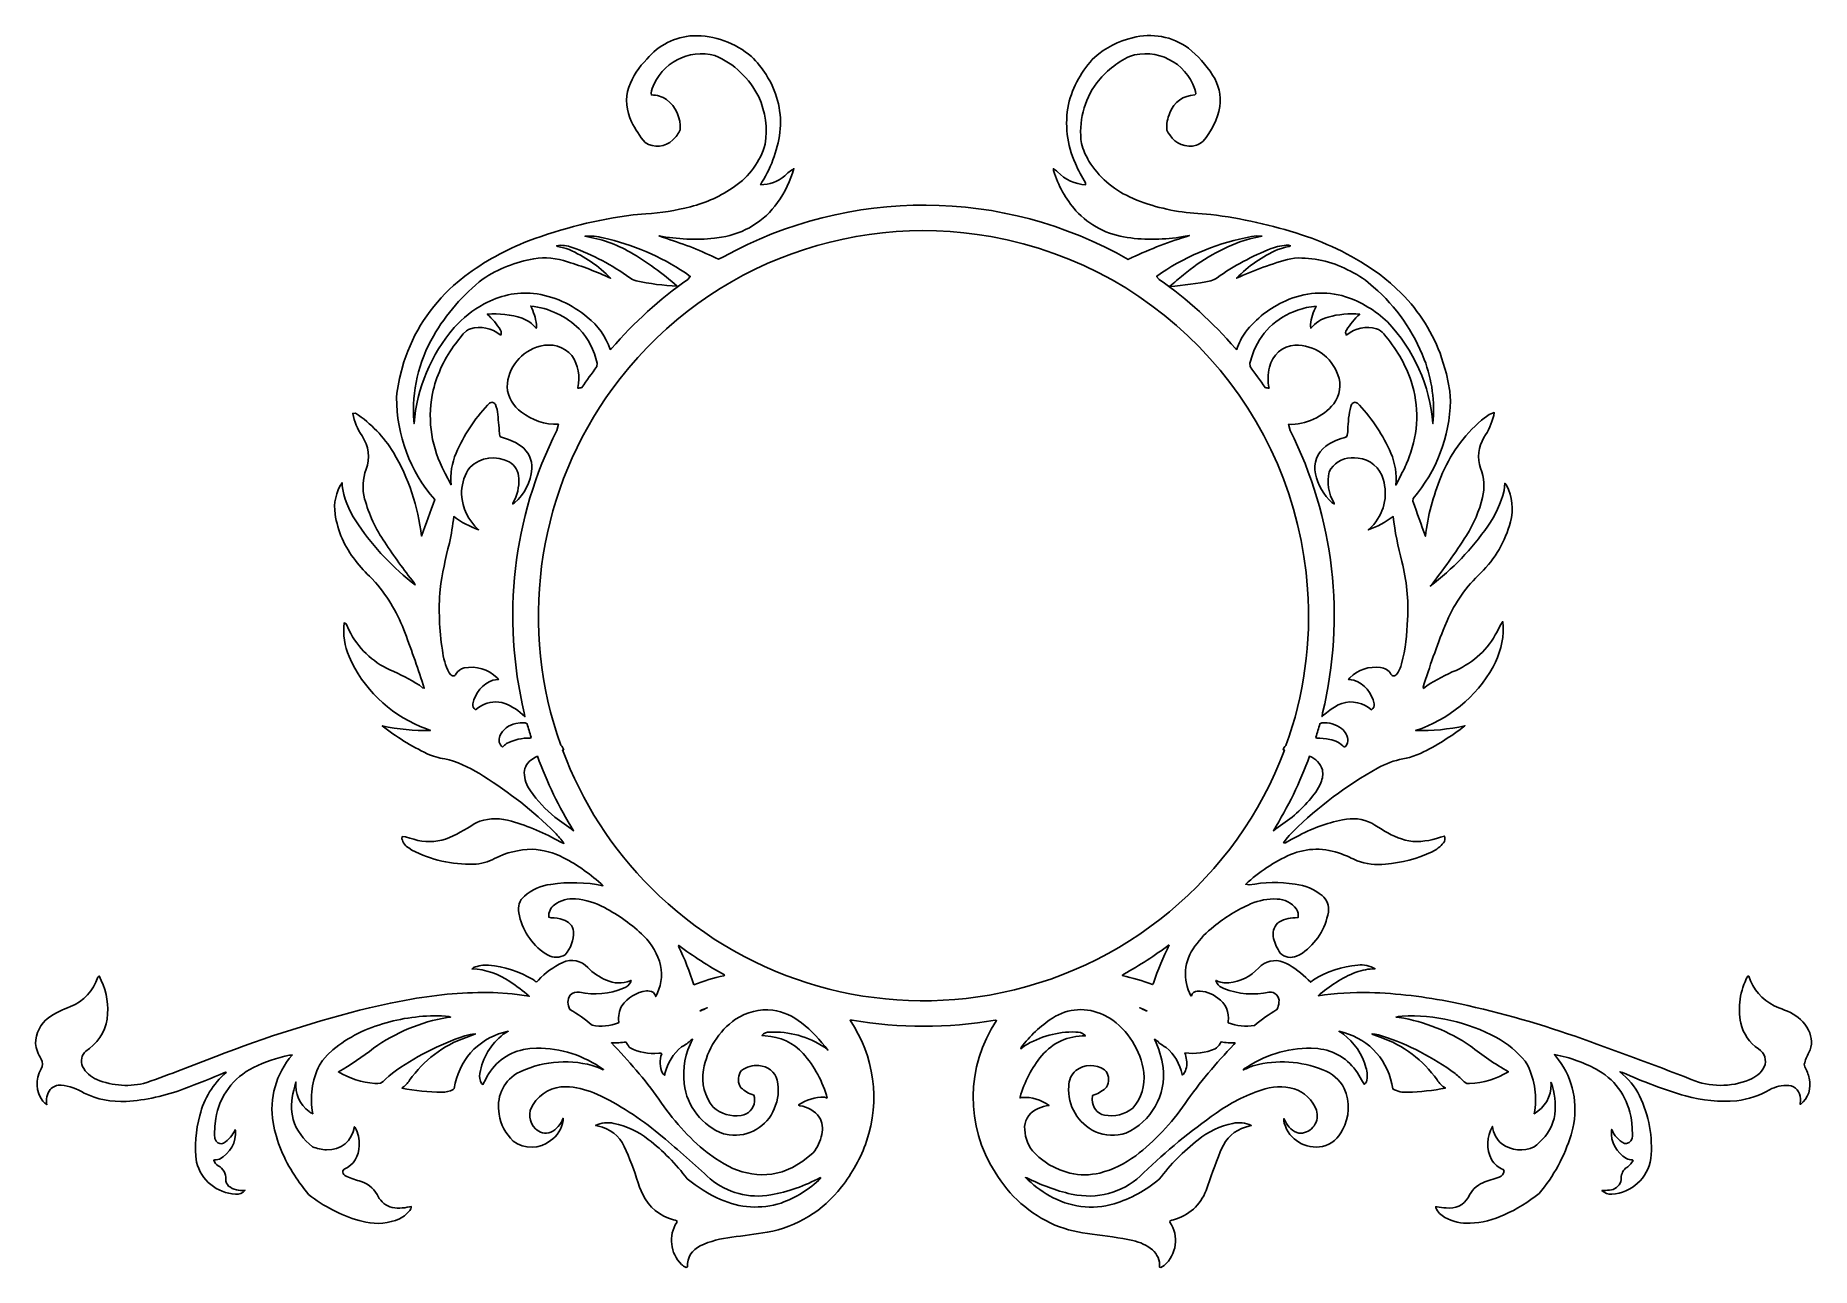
# Model space of a CAD drawing. Extents: x 0.9 to 18.2, y 0.3 to 12.3.
import ezdxf

# ---------------------------------------------------------------- set-up
doc = ezdxf.new("R2010")
doc.units = 0
doc.linetypes.add('0', pattern=[0])
doc.layers.add('1', color=7, linetype='0')

msp = doc.modelspace()

# ---------------------------------------------------------------- linework, layer by layer
at = {"layer": '1'}
for points in [[(18.136084, 2.704803, 0.138369), (17.939188, 2.841232), (17.911169, 2.853195), (17.882952, 2.865326, -0.210958), (17.607508, 3.126389), (17.59001, 3.172104), (17.579763, 3.171463, 0.176863), (17.511839, 2.715073, 0.190612), (17.68408, 2.463318, -0.381125), (17.740259, 2.287552, -0.17473), (17.595369, 2.162201, -0.196532), (17.030165, 2.165939, 0.007765), (15.898481, 2.586609, 0.032596), (14.702349, 2.91803, 0.043615), (13.896749, 3.012955, 0.04248), (13.39657, 2.980667, -0.088588), (13.764742, 3.210876, -0.079891), (13.951143, 3.244354, 0.165597), (13.782202, 3.279663, 0.117765), (13.350435, 3.135925), (13.335459, 3.124146), (13.324411, 3.113235, 0.05983), (13.113035, 3.283142), (13.087, 3.296127, 0.302187), (12.842123, 3.275864), (12.816095, 3.251587, -0.180289), (12.527239, 3.107315, -0.152485), (12.402479, 3.131302), (12.400251, 3.127319, 0.236582), (12.459051, 3.062225), (12.477777, 3.052612, 0.150937), (12.918547, 3.016556, -0.501912), (13.014273, 2.91803, -0.110814), (12.994169, 2.846268, 0.046753), (12.776899, 2.692474, -0.139559), (12.521013, 2.719177), (12.520201, 2.73027, 0.294492), (12.417521, 2.958496, 0.187272), (12.219328, 3.026642, 0.306095), (12.161772, 2.981979), (12.156439, 2.980042, -0.294444), (12.196684, 3.465042, -0.07901), (12.380449, 3.655289, -0.071315), (12.738749, 3.876099, -0.112381), (12.995607, 3.923813, -0.234441), (13.183859, 3.82486, -0.189056), (13.201212, 3.743164), (13.171328, 3.739716, 0.173058), (13.000814, 3.686951, 0.275552), (12.962744, 3.540298, 0.095464), (13.02733, 3.397614, 0.318794), (13.185308, 3.367767), (13.214029, 3.380234), (13.242659, 3.396606, 0.198467), (13.495447, 3.795929, 0.270631), (13.434603, 3.957123, 0.140043), (13.171331, 4.068619, 0.082933), (12.722792, 4.060928), (12.69034, 4.068115, -0.083697), (13.127035, 4.356567, -0.197139), (13.623621, 4.362335, -0.023769), (13.775156, 4.297104, 0.119144), (14.05052, 4.264694, 0.092791), (14.505434, 4.384644, 0.116181), (14.616514, 4.470322, 0.258269), (14.626566, 4.536575), (14.586855, 4.526123, -0.119945), (14.280615, 4.488983, -0.096884), (14.010687, 4.606491), (13.980818, 4.624542), (13.949671, 4.643433, 0.184982), (13.671679, 4.701447), (13.634584, 4.696381, 0.074615), (13.18508, 4.5298), (13.131811, 4.502151), (13.076944, 4.47261), (13.058928, 4.472305), (13.083853, 4.505341), (13.115248, 4.542068), (13.152548, 4.581955, -0.067043), (13.975412, 5.198639, -0.081747), (14.221972, 5.289627), (14.253717, 5.294693), (14.287111, 5.302826), (14.32184, 5.313751), (14.357599, 5.327103), (14.394083, 5.34256, 0.052444), (14.825407, 5.611588, -0.061766), (14.345613, 5.564713, 0.188643), (15.098982, 6.185089, 0.132222), (15.198751, 6.574249), (15.193316, 6.625809), (15.169004, 6.587891), (15.138239, 6.52655, -0.169446), (14.739531, 6.151398, 0.044494), (14.453905, 6.000305), (14.422823, 5.975403), (14.417891, 5.98613, -0.01813), (14.628405, 6.580261), (14.651999, 6.633194, -0.105791), (14.980909, 7.100632, 0.131443), (15.269163, 7.596512, 0.190969), (15.230345, 7.954529), (15.213381, 7.974197), (15.211611, 7.93924), (15.206343, 7.902405, -0.097926), (15.047773, 7.555511, -0.0772), (14.488604, 6.971909, 0.028778), (14.839762, 7.465012, 0.079295), (14.997698, 7.836044, 0.15421), (14.977091, 8.119537, -0.228795), (15.011103, 8.419022, 0.080353), (15.106359, 8.632523), (15.110964, 8.662659), (15.062304, 8.642624), (14.988127, 8.587555, 0.122536), (14.591906, 8.034683, 0.068431), (14.4405, 7.457642, -0.000016), (14.319155, 7.798264), (14.322004, 7.826813, 0.173477), (14.684347, 8.775742), (14.683298, 8.819229), (14.67893, 8.870102), (14.645361, 9.038452), (14.59894, 9.19548, 0.1135), (14.20537, 9.825562), (14.100634, 9.923386), (13.989317, 10.012787, 0.079013), (13.233313, 10.394608, 0.047551), (12.350565, 10.591705), (12.224791, 10.600677, -0.077456), (11.631269, 10.731903), (11.558607, 10.764511, -0.148609), (11.164347, 11.111298, -0.064131), (11.090582, 11.283371, -0.196823), (11.239527, 11.873642, -0.111835), (11.558645, 12.132278, -0.410858), (12.196001, 11.812469), (12.201303, 11.789627), (12.203852, 11.768845), (12.194544, 11.755966, 0.308832), (11.951963, 11.582153, 0.129598), (11.923025, 11.412872), (11.93643, 11.388718), (11.950819, 11.366821, 0.331721), (12.209795, 11.2659, 0.121991), (12.275408, 11.306198, 0.130503), (12.439497, 11.643082, 0.18054), (12.367777, 11.950012, 0.075701), (12.132494, 12.213089, 0.226187), (11.588797, 12.3134, 0.119165), (11.219625, 12.124466, 0.1365), (10.964247, 11.664597, 0.157526), (11.03163, 11.090103, 0.037617), (11.131807, 10.899185), (11.131933, 10.881897, -0.198802), (10.858629, 11.007233, 0.071933), (10.81867, 11.036987), (10.819155, 11.019501, 0.104651), (11.037455, 10.628036, 0.17215), (11.53747, 10.367249, 0.077083), (12.080538, 10.376266), (12.142778, 10.385986, 0.037396), (11.580935, 10.171448, 0.000254), (11.546148, 10.154266, 0.262507), (7.604914, 10.178467), (7.55583, 10.155624, 0.040525), (7.051561, 10.356522), (7.00131, 10.373154), (6.977541, 10.383484, 0.069599), (7.516367, 10.359909), (7.585093, 10.370377, 0.200279), (8.131449, 10.707214, 0.081197), (8.291365, 11.038849, 0.06996), (8.201067, 10.967361, -0.17392), (7.965361, 10.881607), (7.977747, 10.907013, 0.11824), (8.15774, 11.427139, 0.163403), (8.019121, 11.954208, 0.0552), (7.878698, 12.130127, 0.183332), (7.309443, 12.333282, 0.210571), (6.85924, 12.106293, 0.108244), (6.681959, 11.833054, 0.19585), (6.710039, 11.494965, 0.075218), (6.843275, 11.293427, 0.361559), (7.11035, 11.317764, 0.101886), (7.183561, 11.41806, 0.243697), (7.050714, 11.711914, 0.15612), (6.902456, 11.756042), (6.901297, 11.774033), (6.904558, 11.79538), (6.910582, 11.818695, -0.389623), (7.521509, 12.141129, -0.177331), (7.948061, 11.736435, -0.143681), (8.011976, 11.275787, -0.168402), (7.712202, 10.863724, -0.092701), (7.283102, 10.667862, -0.047935), (6.84749, 10.598175), (6.724707, 10.587646, 0.05845), (5.705244, 10.334061, 0.069651), (5.08589, 9.990326), (4.976198, 9.898788, 0.135073), (4.492548, 9.155701), (4.449379, 8.995758), (4.423389, 8.85051), (4.420998, 8.808044, 0.182598), (4.791983, 7.816208, -0.006077), (4.663149, 7.458832, 0.105983), (4.390095, 8.272858, 0.110682), (4.022421, 8.655869), (3.994764, 8.654739, 0.10755), (4.084728, 8.434937, -0.243563), (4.124683, 8.109863, 0.156076), (4.109869, 7.822952, 0.083912), (4.306107, 7.398438, 0.021562), (4.591261, 7.004318), (4.601458, 6.983429, -0.077701), (4.049065, 7.567459, -0.100664), (3.896761, 7.911819), (3.892365, 7.948212), (3.890089, 7.97876, 0.185256), (3.822386, 7.673386, 0.132754), (4.020498, 7.221237, 0.042313), (4.177107, 7.048111), (4.216427, 7.007492, -0.087363), (4.504007, 6.513763, -0.012058), (4.690413, 5.976257), (4.674383, 5.981781), (4.642958, 6.006058, 0.038741), (4.355841, 6.156067, -0.170851), (3.958834, 6.541016), (3.928436, 6.603897), (3.909611, 6.613342, 0.127111), (3.959541, 6.284607), (3.984249, 6.227844, 0.190125), (4.710691, 5.582077), (4.750177, 5.564514, -0.055011), (4.280626, 5.609756, 0.052548), (4.719473, 5.338684, 0.075149), (4.890108, 5.288925), (4.931753, 5.280624, -0.067966), (5.266703, 5.120117, -0.056424), (5.96158, 4.572205, -0.039329), (6.050734, 4.465027), (6.014624, 4.479797, 0.061385), (5.538919, 4.682114, 0.146694), (5.231245, 4.682083), (5.203402, 4.670532), (5.176748, 4.656586, -0.050824), (4.898745, 4.507843, -0.153823), (4.589663, 4.505249), (4.549927, 4.516174), (4.507826, 4.529434), (4.476238, 4.531494), (4.473352, 4.509537, 0.214258), (4.538733, 4.421432), (4.571051, 4.400314, 0.12712), (5.169542, 4.263138, 0.119255), (5.375502, 4.318512, -0.11639), (5.741552, 4.408157, -0.107873), (6.045805, 4.326385, -0.068798), (6.431021, 4.053314, 0.088225), (5.923189, 4.066772, 0.142898), (5.665567, 3.95282, 0.268588), (5.610189, 3.788437, 0.198659), (5.86857, 3.392578), (5.897245, 3.377045, 0.281758), (6.061392, 3.380981, 0.198913), (6.145075, 3.607666, 0.299119), (6.042578, 3.722168, 0.081094), (5.925596, 3.739853), (5.902769, 3.747437, -0.26043), (5.95896, 3.868149, -0.187546), (6.162588, 3.924576, -0.107431), (6.444288, 3.840591, -0.070109), (6.828554, 3.562851, -0.135953), (6.992708, 3.276535, -0.175934), (6.944693, 2.97319, 0.368233), (6.882601, 3.027039), (6.869173, 3.028107), (6.854822, 3.027878, 0.212539), (6.615095, 2.883896, 0.1613), (6.584932, 2.726318), (6.582788, 2.718811, -0.14441), (6.325697, 2.694275, 0.044423), (6.108889, 2.847977, -0.277519), (6.110605, 2.987839, -0.278451), (6.202971, 3.014847, 0.151835), (6.631048, 3.054581, 0.192056), (6.702749, 3.118317), (6.704615, 3.129684), (6.7012, 3.130569), (6.695051, 3.126907, -0.207563), (6.465204, 3.133301, -0.103922), (6.283361, 3.257019, 0.324486), (6.038866, 3.304993, 0.100765), (5.801702, 3.132141), (5.788897, 3.11937), (5.778418, 3.115402), (5.766542, 3.126465), (5.750811, 3.138412, 0.118191), (5.315748, 3.279984, 0.12365), (5.171, 3.255081), (5.156225, 3.243423, -0.143802), (5.522406, 3.119995, -0.032944), (5.712809, 2.976776), (5.545759, 2.999893), (5.360868, 3.012146, 0.049177), (4.566889, 2.948318), (4.361338, 2.909744), (4.155579, 2.864365, 0.031866), (2.659403, 2.389282, -0.008521), (1.987234, 2.136093, -0.169383), (1.502399, 2.165436, -0.179217), (1.362356, 2.292343, -0.314164), (1.394346, 2.442383), (1.428823, 2.469055, 0.23357), (1.606228, 2.804199, 0.143552), (1.523211, 3.174072), (1.511486, 3.162811, -0.225314), (1.244576, 2.875549, 0.057192), (1.029707, 2.766953, 0.229318), (0.904541, 2.516861, 0.106786), (0.959349, 2.364273, -0.294958), (0.958887, 2.268005, 0.303324), (0.976889, 1.953018, 0.067756), (1.014538, 1.920212, -0.208384), (1.046532, 2.068909, -0.23066), (1.154118, 2.109558, -0.119299), (1.376997, 2.033279, 0.125285), (1.787443, 1.952362, 0.076157), (2.349072, 2.074356, 0.014107), (2.753853, 2.237381), (2.761652, 2.233948, 0.158995), (2.505081, 1.815674, 0.101597), (2.473433, 1.360886, 0.328679), (2.852116, 1.04808, 0.262946), (2.94479, 1.087402, -0.211346), (2.784853, 1.127441, -0.212774), (2.758226, 1.192734, 0.290411), (2.68466, 1.324799, -0.137896), (2.640697, 1.378937), (2.649412, 1.382156), (2.664549, 1.383194), (2.679737, 1.38623), (2.694889, 1.391144, 0.310868), (2.851807, 1.67308), (2.847544, 1.676651, -0.165687), (2.734922, 1.546722, -0.460461), (2.658072, 1.576767), (2.651297, 1.592361), (2.647064, 1.630402), (2.650909, 1.71051), (2.660553, 1.784729, -0.245964), (3.027424, 2.281876, -0.064542), (3.377775, 2.402191), (3.404684, 2.403549, 0.227493), (3.219328, 1.745132, 0.104428), (3.427608, 1.232758, 0.028407), (3.564657, 1.045074, 0.093837), (4.055338, 0.791351), (4.120726, 0.776627, 0.160091), (4.449045, 0.809219, 0.158782), (4.559443, 0.906647), (4.563322, 0.918396), (4.563185, 0.927109), (4.548525, 0.926178, -0.133189), (4.355356, 0.92572, -0.189445), (4.230453, 1.044998, 0.203872), (4.057224, 1.178696, -0.066332), (3.918278, 1.23082, -0.269646), (3.898281, 1.276627), (3.909346, 1.290756, 0.305276), (4.056543, 1.522049, 0.130097), (4.017681, 1.6978), (4.010546, 1.704926, -0.393952), (3.739637, 1.480698, -0.097225), (3.601576, 1.511307, -0.15431), (3.413122, 1.774429, -0.129593), (3.41943, 2.062302), (3.429314, 2.101074), (3.441061, 2.141495, 0.260985), (3.568377, 1.854385, 0.071482), (3.6043, 1.832718, -0.166399), (3.670242, 2.305954), (3.69899, 2.350418), (3.747023, 2.404465), (3.79962, 2.454269, -0.109508), (4.318409, 2.716614, -0.084348), (4.896379, 2.783463), (4.930586, 2.779022), (4.946138, 2.773911), (4.914778, 2.770248, 0.112259), (4.196873, 2.471329, -0.034928), (3.854666, 2.239822, 0.114591), (4.20863, 2.127365), (4.236986, 2.127045), (4.265509, 2.128372), (4.289265, 2.145508), (4.314741, 2.17157), (4.345009, 2.198746), (4.379583, 2.226776, -0.078261), (5.086744, 2.590637, -0.049282), (5.187998, 2.610306), (5.167566, 2.599854), (5.097311, 2.575378, 0.157173), (4.547848, 2.158676, -0.084274), (4.472382, 2.081512, 0.049931), (4.862139, 2.042282, 0.112058), (4.971388, 2.066727), (4.982538, 2.078232), (4.992891, 2.128479, -0.301072), (5.508764, 2.635468), (5.487032, 2.623596), (5.460459, 2.606735, 0.184481), (5.231428, 2.224701, 0.190772), (5.248991, 2.12822), (5.260969, 2.118134), (5.289492, 2.1698, -0.235506), (5.655664, 2.456314), (5.719561, 2.466995), (5.784582, 2.47171, -0.158106), (6.437338, 2.262115), (6.433451, 2.260101), (6.399263, 2.276306), (6.363287, 2.290558), (6.325724, 2.302856, 0.183898), (5.589247, 2.224472, 0.311169), (5.420298, 1.827286, 0.172711), (5.557768, 1.566086, 0.344514), (5.920626, 1.570389, 0.20697), (6.0422, 1.764648), (6.042383, 1.787689, -0.191368), (5.922369, 1.651077, -0.302059), (5.773794, 1.686493, -0.370784), (5.750494, 1.922134, -0.261889), (6.069857, 2.094955, -0.092799), (6.340868, 2.035828), (6.413153, 2.004807, -0.059961), (7.009996, 1.607819, -0.015201), (7.475187, 1.197464, 0.219907), (8.064974, 1.041046, 0.078967), (8.548662, 1.21051), (8.550577, 1.202759, -0.108475), (8.165037, 0.962479, -0.187017), (7.575392, 0.997589, -0.070189), (7.251837, 1.197983, 0.066937), (6.872408, 1.581894, 0.118583), (6.536917, 1.73848, 0.163581), (6.358583, 1.717239), (6.386854, 1.710281, -0.240794), (6.637262, 1.514297, -0.032788), (6.773539, 1.15831), (6.787481, 1.117783), (6.802462, 1.080597), (6.81838, 1.046585, 0.223114), (7.118418, 0.799194), (7.134871, 0.793777), (7.150446, 0.788544), (7.150026, 0.77388, 0.353388), (7.19459, 0.365005, 0.078323), (7.241442, 0.334366), (7.252592, 0.341095, -0.303924), (7.378717, 0.545837, -0.083073), (7.685217, 0.629257, 0.003109), (8.030779, 0.677139, 0.18577), (8.753061, 1.118546, 0.083338), (8.998507, 1.563614, 0.234014), (8.83779, 2.742142), (8.856928, 2.74411, 0.086996), (10.251238, 2.74472), (10.265169, 2.739517, 0.300401), (10.251207, 1.261398, 0.157105), (10.832338, 0.74826, 0.072765), (11.195021, 0.65921, -0.025325), (11.59199, 0.595993, -0.115615), (11.78171, 0.507339, -0.234405), (11.852076, 0.337067), (11.865068, 0.335144), (11.881117, 0.343491), (11.896719, 0.353973, 0.374942), (11.952948, 0.776596), (11.955938, 0.789093), (11.971617, 0.794357), (11.988161, 0.799805, 0.243606), (12.303953, 1.084457, -0.008044), (12.442133, 1.461929), (12.455191, 1.490158, -0.22648), (12.688002, 1.702789), (12.721678, 1.711075), (12.744371, 1.718277, 0.171312), (12.564154, 1.737885, 0.117844), (12.227003, 1.577942, 0.068003), (11.84894, 1.193726, -0.098472), (11.408407, 0.954956, -0.20692), (10.780165, 1.033539, -0.063788), (10.545591, 1.210907), (10.559027, 1.209106, 0.065159), (10.990202, 1.049484), (11.045874, 1.040176, 0.248142), (11.694948, 1.256516, -0.037278), (12.401476, 1.837692, -0.072006), (12.842218, 2.063217, -0.147819), (13.161493, 2.07605, -0.225458), (13.378801, 1.866837, -0.497899), (13.223291, 1.642105), (13.208857, 1.643616, -0.234006), (13.077539, 1.756149), (13.069078, 1.773193), (13.062235, 1.785202), (13.062757, 1.762131), (13.066381, 1.738785, 0.389492), (13.43899, 1.513977, 0.230017), (13.632471, 1.674286, 0.239719), (13.650156, 2.07782, 0.195637), (13.440954, 2.260437, 0.162385), (12.774885, 2.30162, 0.046985), (12.667711, 2.258224), (12.670614, 2.264725, -0.158596), (13.32725, 2.471481), (13.392176, 2.466125, -0.226413), (13.780321, 2.230392), (13.819197, 2.161896), (13.845228, 2.119034), (13.856882, 2.129547), (13.865572, 2.143509, 0.163438), (13.861807, 2.281601, 0.160231), (13.641459, 2.608688), (13.614794, 2.625244), (13.598726, 2.634888, -0.301674), (14.113146, 2.122986), (14.123259, 2.0737, 0.149567), (14.268942, 2.041412, 0.043704), (14.634977, 2.081985, -0.107859), (14.554979, 2.161118, 0.158132), (13.999338, 2.578384), (13.928392, 2.602676), (13.920046, 2.610092), (13.950125, 2.60643), (13.984541, 2.599411), (14.022799, 2.589264, -0.078498), (14.729628, 2.223282, -0.041901), (14.81827, 2.14238), (14.842768, 2.128113), (14.871283, 2.126984, 0.13266), (15.249086, 2.241425, -0.039015), (14.877096, 2.493774, 0.106544), (14.185678, 2.770813), (14.154474, 2.774292), (14.178408, 2.779724), (14.213457, 2.783951, -0.134613), (15.134279, 2.574615, -0.094401), (15.412012, 2.342606), (15.436865, 2.30101, -0.163624), (15.500402, 1.832504, 0.272479), (15.665545, 2.118225), (15.663294, 2.137787), (15.665518, 2.135483, -0.106804), (15.702349, 1.826096, -0.177116), (15.54962, 1.552612), (15.525274, 1.530121), (15.498831, 1.509506, -0.275952), (15.185789, 1.539566, -0.202512), (15.09384, 1.708359, 0.254956), (15.085138, 1.385941, 0.168204), (15.199598, 1.289001), (15.206614, 1.274277, -0.345442), (15.158575, 1.21489, 0.013497), (15.001013, 1.160309, 0.192154), (14.860159, 1.019623, -0.307668), (14.641554, 0.914093, -0.029507), (14.553114, 0.926758), (14.541269, 0.925903), (14.541788, 0.916641, 0.174547), (14.631193, 0.822617, 0.142833), (14.876394, 0.765137, 0.099898), (15.207621, 0.847534, 0.066139), (15.54854, 1.055466, 0.100358), (15.860163, 1.628067), (15.875742, 1.692169, 0.223532), (15.7363, 2.358307), (15.697042, 2.409042, -0.083273), (16.130369, 2.251526, -0.228934), (16.446295, 1.772095), (16.454954, 1.696854), (16.457731, 1.615662, -0.357651), (16.400137, 1.540634), (16.389624, 1.541016), (16.378832, 1.543381, -0.191009), (16.256231, 1.678986), (16.25247, 1.669571, 0.290752), (16.397577, 1.396484, 0.12006), (16.458105, 1.382187), (16.463179, 1.376907, -0.137007), (16.390127, 1.301544, 0.230323), (16.346392, 1.189163), (16.34535, 1.171921, -0.304414), (16.233652, 1.088257, -0.049358), (16.160475, 1.0858, 0.253043), (16.257021, 1.04805, 0.349735), (16.637075, 1.394669, 0.13546), (16.526445, 2.006012, 0.109736), (16.334856, 2.240417), (16.360369, 2.233475, 0.035009), (16.974802, 2.006012, 0.091295), (17.472864, 1.95874, 0.104714), (17.791574, 2.066086, -0.134914), (17.979544, 2.1082, -0.389141), (18.092794, 1.97789, -0.072216), (18.089205, 1.924774), (18.093088, 1.922119, 0.295153), (18.178495, 2.177734, 0.088734), (18.134336, 2.288681), (18.131262, 2.301392), (18.130686, 2.314133, -0.081479), (18.176451, 2.427582, 0.245248), (18.171366, 2.645218), (18.15555, 2.674484)], [(5.262751, 9.963562, -0.10364), (5.757261, 10.160858, -0.127355), (6.086584, 10.130554, -0.034726), (6.50572, 9.970795, 0.09746), (6.100645, 10.249344, 0.044498), (5.990324, 10.281113), (5.97928, 10.287476, -0.141493), (6.131037, 10.271164, -0.068939), (6.693579, 9.975128), (6.719484, 9.957825), (6.735376, 9.951981), (6.753782, 9.946365, 0.040628), (7.154196, 9.892899, 0.048888), (6.696718, 10.224579, 0.091371), (6.254957, 10.379288, -0.093191), (6.433973, 10.363663, -0.090957), (7.233446, 10.023666), (7.281527, 9.98819), (7.256437, 9.959305, 0.062601), (6.51388, 9.284897), (6.501715, 9.278168, 0.143771), (6.278555, 9.591049, 0.147406), (5.754709, 9.822983, 0.152731), (5.273787, 9.720001, 0.08777), (4.981958, 9.489578, 0.160058), (4.591417, 8.555405), (4.588537, 8.580917, -0.149042), (4.780115, 9.407578, -0.098931)], [(6.900732, 4.03212, -0.109633), (6.03837, 5.375397, 0.137445), (6.049341, 5.378265, 0.149574), (6.020185, 5.420837, -0.24008), (6.46023, 8.80719), (6.517866, 8.888412, -0.287733), (10.209337, 10.37677, -0.343835), (13.293566, 6.943634, -0.104737), (13.0828, 5.419281, 0.200319), (13.056894, 5.376587, 0.000606), (13.068331, 5.375168, -0.265894), (10.195433, 2.988342, -0.244895)], [(12.849798, 10.379288), (12.790083, 10.369278), (12.731436, 10.355972), (12.67396, 10.33963, 0.093373), (12.083437, 10.003006, 0.00482), (11.949907, 9.891388, 0.035771), (12.350973, 9.946365, 0.105915), (12.411169, 9.975143, -0.061455), (12.940081, 10.260025, -0.105972), (13.107431, 10.291626), (13.125463, 10.287491), (13.11442, 10.281113), (13.077154, 10.272842), (13.040339, 10.262146), (13.004103, 10.249344, 0.099932), (12.600927, 9.971329, -0.046385), (13.130243, 10.160889), (13.166422, 10.165634), (13.202711, 10.16832, -0.128796), (13.711679, 10.038696, -0.074496), (13.935049, 9.885223, -0.124261), (14.42959, 9.179504, -0.116391), (14.513323, 8.555405, 0.17276), (14.071501, 9.545059, 0.110649), (13.662954, 9.791092, 0.184219), (13.080427, 9.750473, 0.126469), (12.688871, 9.446274, 0.070017), (12.603029, 9.278183), (12.590891, 9.284882, 0.062589), (11.848341, 9.959305), (11.823179, 9.988174), (11.871264, 10.023651, -0.101694), (12.748285, 10.377457, -0.086996)], [(5.187963, 5.767227, -0.294024), (5.163656, 5.825928, -0.265137), (5.359564, 6.055206), (5.385553, 6.060379), (5.411943, 6.061172), (5.399736, 6.079559, 0.251009), (5.078577, 6.174179, 0.211272), (4.999258, 6.114304, -0.578968), (4.945707, 6.111298), (4.932451, 6.128326, -0.089154), (4.866644, 6.348541, -0.057077), (4.844313, 6.939514, -0.026635), (4.935484, 7.390747, 0.029778), (4.977964, 7.648712, 0.070329), (5.218966, 7.521057, -0.198688), (5.05356, 7.864273, -0.138211), (5.116091, 8.10257), (5.137636, 8.129211, -0.330416), (5.516104, 8.182312, -0.274751), (5.610018, 8.021622, -0.15518), (5.55353, 7.781235), (5.551771, 7.772888), (5.570799, 7.784134, 0.196386), (5.739157, 8.113953, 0.25292), (5.633936, 8.334869), (5.579016, 8.370255), (5.510176, 8.400848), (5.432474, 8.424637), (5.427946, 8.433823, -0.019289), (5.40774, 8.642838, 0.090814), (5.382685, 8.740265, 0.525893), (5.326658, 8.752945), (5.305964, 8.73584, 0.082312), (5.000635, 8.267853, 0.123895), (4.950983, 7.958786, 0.013461), (4.886885, 8.082596, 0.005502), (4.886717, 8.082138, -0.025313), (4.886545, 8.081696), (4.864901, 8.127274, -0.170133), (4.777281, 8.880539, -0.100653), (4.994692, 9.333313), (5.069918, 9.42897), (5.10129, 9.459671), (5.119947, 9.470306), (5.139761, 9.478653, -0.244017), (5.428961, 9.41925), (5.436899, 9.419357), (5.440592, 9.428665), (5.440855, 9.439682), (5.438089, 9.452133), (5.432692, 9.465759, 0.06842), (5.3039, 9.621231, -0.099288), (5.644606, 9.580948, -0.140104), (5.778761, 9.483688), (5.782129, 9.494843), (5.783796, 9.507446), (5.78393, 9.52121, 0.084012), (5.727476, 9.699402, -0.170737), (6.199053, 9.476685, -0.140004), (6.372908, 9.143188), (6.37208, 9.10968, 0.012306), (6.226156, 8.90744, -0.098673), (6.185804, 8.901581), (6.185438, 8.905655, 0.212975), (6.128645, 9.217163, 0.297792), (5.819017, 9.307907, 0.337109), (5.497629, 8.911453, 0.218197), (5.63611, 8.667084, 0.171087), (5.996378, 8.547882), (5.982409, 8.489273, 0.178051), (5.66503, 5.737808), (5.670134, 5.701324, 0.100543), (5.473623, 5.829712, 0.215661), (5.250914, 5.807358), (5.219919, 5.789322)], [(14.218195, 8.08168, 1.372501), (14.215517, 8.081421, -0.021337), (14.152315, 7.956024, 0.130327), (14.104105, 8.267883, 0.082276), (13.798777, 8.73584), (13.778086, 8.75296, 0.525166), (13.722063, 8.740265), (13.713514, 8.721497, 0.053967), (13.685251, 8.493301, -0.104596), (13.672274, 8.424637, 0.096702), (13.470789, 8.334839, 0.295808), (13.370565, 8.066574, 0.167684), (13.53396, 7.784134), (13.552988, 7.772903), (13.551218, 7.78125, -0.192733), (13.504244, 8.0849), (13.519629, 8.114883, -0.265857), (13.749861, 8.221466), (13.78451, 8.218582, -0.314025), (14.029272, 8.012131, -0.278231), (13.915308, 7.549759, -0.010533), (13.884756, 7.519699, 0.067448), (14.126791, 7.648712, 0.035054), (14.210562, 7.21199, -0.079138), (14.266275, 6.647049, -0.058113), (14.20862, 6.215286, -0.10964), (14.15904, 6.111282, -0.578734), (14.105494, 6.114304, 0.245548), (14.00292, 6.179474, 0.228536), (13.705011, 6.079559), (13.69282, 6.061172), (13.719206, 6.060379), (13.745192, 6.055206, -0.265145), (13.941092, 5.825897, -0.294265), (13.916777, 5.767227), (13.884901, 5.789261), (13.853907, 5.807312, 0.288392), (13.55583, 5.794235, 0.049017), (13.43466, 5.70137), (13.439692, 5.737701, 0.17801), (13.122423, 8.489105), (13.10829, 8.547867, 0.235293), (13.547636, 8.748901, 0.261421), (13.588247, 9.029221, 0.329583), (13.170427, 9.318817, 0.335557), (12.921755, 9.103333, 0.118107), (12.918943, 8.901566, -0.099765), (12.878599, 8.907425, 0.01232), (12.732687, 9.109665), (12.73181, 9.143036), (12.755167, 9.226166, -0.236982), (13.194914, 9.65834, -0.083315), (13.376505, 9.697845, 0.08337), (13.320818, 9.52124, 0.099481), (13.325983, 9.483688, -0.162611), (13.494116, 9.592804, -0.088354), (13.800615, 9.620605, 0.070434), (13.672064, 9.465775, 0.253047), (13.667841, 9.419357), (13.675768, 9.419235, -0.244102), (13.964941, 9.478653, -0.146796), (14.034662, 9.429169, -0.094677), (14.302641, 8.96727, -0.1733), (14.282934, 8.231689, -0.026881)], [(5.453833, 5.401474, -0.344324), (5.427168, 5.513153, -0.249314), (5.580988, 5.632294), (5.624678, 5.639236), (5.673204, 5.640335), (5.692446, 5.631851, 0.008674), (5.730726, 5.499176), (5.723955, 5.49176, 0.129209), (5.492067, 5.437683, 0.098157)], [(13.650919, 5.401474, 0.182359), (13.510489, 5.477203, 0.050392), (13.380789, 5.49176), (13.374018, 5.499161, 0.008642), (13.412298, 5.631851), (13.43154, 5.640335, -0.179895), (13.62459, 5.584457, -0.239695), (13.684759, 5.463364, -0.210577)], [(5.961706, 4.720108, -0.062809), (5.725382, 4.977081, -0.14989), (5.663546, 5.155472, -0.242933), (5.743727, 5.286758), (5.767424, 5.301529), (5.792925, 5.31459, 0.050723), (6.144236, 4.589172, 0.008433)], [(13.143042, 4.720108, 0.008267), (12.960512, 4.589188, 0.050741), (13.311823, 5.31459, -0.227319), (13.43738, 5.183014, -0.155791), (13.422018, 5.057022, -0.080903), (13.308794, 4.884552, -0.034984)], [(7.316862, 3.087524, 0.036833), (7.167498, 3.460678), (7.168386, 3.471542, 0.033105), (7.613134, 3.184692), (7.609575, 3.175766, 0.045662)], [(11.946447, 3.47905, 0.037915), (11.793558, 3.104828), (11.781252, 3.090149, 0.046173), (11.487875, 3.177185), (11.502668, 3.190857, 0.033057)], [(8.615248, 1.982666), (8.60784, 1.987213), (8.598326, 1.990524), (8.586916, 1.992722, 0.155936), (8.335649, 1.91806), (8.348959, 1.909622, -0.200436), (8.537409, 1.799606, -0.202485), (8.562258, 1.630066, -0.101284), (8.479433, 1.451736), (8.37752, 1.368973), (8.276064, 1.3078), (8.175444, 1.266525), (8.076036, 1.2435), (7.978224, 1.237045, -0.124219), (7.610479, 1.343735), (7.52632, 1.395218), (7.446024, 1.453308, -0.074976), (6.975939, 1.972885, 0.038324), (6.512968, 2.521545, 0.032856), (6.655256, 2.530289, 0.017379), (6.686163, 2.481125), (6.695955, 2.474121, 0.145568), (6.973478, 2.421921), (6.994909, 2.423645), (7.003077, 2.415634, 0.193982), (7.010996, 2.227783, 0.14496), (7.032431, 2.207703), (7.034544, 2.223938, -0.170629), (7.1971, 2.48233, 0.05669), (7.291147, 2.551651, -0.012248), (7.303534, 2.557632, 0.151536), (7.22154, 2.125168, 0.277074), (7.604319, 1.635254), (7.66054, 1.626053, 0.34112), (8.099043, 1.881042, 0.161554), (8.128641, 2.158264, 0.327229), (7.950178, 2.300919, 0.198269), (7.781099, 2.252365), (7.767992, 2.236969, 0.286051), (7.774675, 2.085358, 0.114498), (7.899698, 2.013214), (7.907869, 1.989243), (7.906645, 1.951157, -0.361406), (7.776133, 1.81543, -0.223428), (7.504251, 1.896301, -0.219128), (7.409647, 2.260315, -0.19702), (7.722734, 2.752747, -0.1732), (8.08399, 2.841949, -0.131447), (8.364092, 2.717819, -0.065193), (8.621756, 2.451416), (8.587442, 2.479355, 0.161083), (8.054213, 2.626785, 0.213554), (7.97946, 2.595795), (8.01166, 2.589554, -0.203901), (8.381029, 2.418961, -0.116108)], [(7.37866, 2.83046, 0.002475), (7.378309, 2.835709, -0.012299), (7.445795, 2.864929, 0.015212)], [(12.099432, 1.931259, -0.079498), (11.619089, 1.423553, -0.099162), (11.26943, 1.254791, -0.114529), (10.979181, 1.252823), (10.879122, 1.284775), (10.778032, 1.3358), (10.676302, 1.407562), (10.612627, 1.470688, -0.158435), (10.536848, 1.707657, -0.288612), (10.669626, 1.883087, -0.069109), (10.775457, 1.913055, 0.16815), (10.511908, 1.991776), (10.501417, 1.989014), (10.492929, 1.985092), (10.493155, 1.995026, -0.103896), (10.704874, 2.398499, -0.231901), (11.127752, 2.589539), (11.121107, 2.601547, 0.168356), (11.035406, 2.62822, 0.146683), (10.535715, 2.492371), (10.499662, 2.465668), (10.503851, 2.477982, -0.08455), (10.808222, 2.763901, -0.265463), (11.306166, 2.794022), (11.361643, 2.765991, -0.216534), (11.698473, 2.233185, -0.213745), (11.591776, 1.887665, -0.223337), (11.314463, 1.818512, -0.367637), (11.196775, 1.969589), (11.198503, 2.01033, 0.09661), (11.325476, 2.080078), (11.334372, 2.090942, 0.298475), (11.330709, 2.244873), (11.315584, 2.259476, 0.323842), (11.035196, 2.253372, 0.213964), (10.966501, 2.099243, 0.309161), (11.227053, 1.655563, 0.177738), (11.523367, 1.643799, 0.330365), (11.885275, 2.283142, 0.080429), (11.80274, 2.556946, -0.127109), (11.846102, 2.524017, 0.055503), (11.916265, 2.477768, -0.166792), (12.071398, 2.215805), (12.075262, 2.209183), (12.080935, 2.213043), (12.086317, 2.218094, 0.197638), (12.11318, 2.355377, 0.044447), (12.099112, 2.424774, 0.13658), (12.391836, 2.464218, 0.156587), (12.440748, 2.515594, 0.005299), (12.45027, 2.531601, 0.041116), (12.587873, 2.521484), (12.576014, 2.505615, 0.03999)], [(11.726091, 2.830444, 0.014805), (11.658949, 2.864929, -0.0444), (11.726301, 2.833603, 0.007212)]]:
    msp.add_lwpolyline(points, format="xyb", close=True, dxfattribs=at)

doc.saveas('drawing.dxf')
